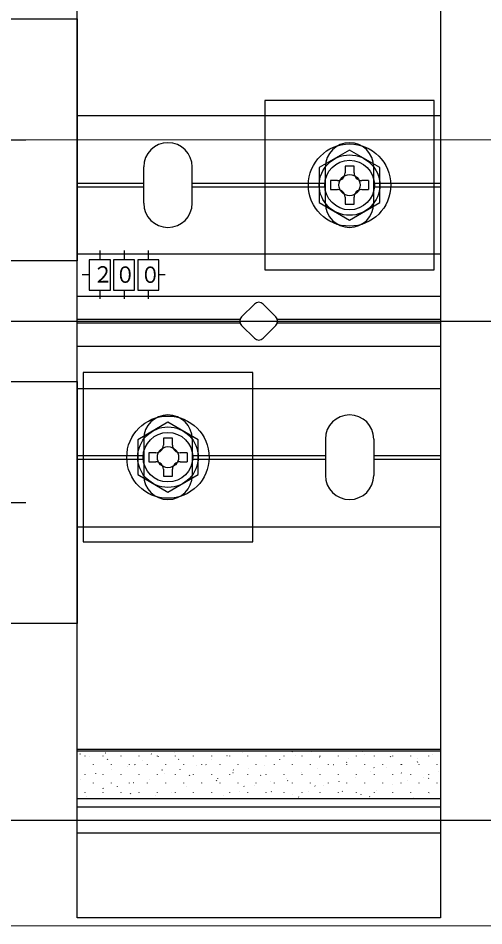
# Model space of a CAD drawing. Units: millimetres, scale not verified. Extents: x -875 to 875, y -1300 to 1292.
# Drawn here: x 291.3 to 368.2, y 306.6 to 456.7 of the extents above; entities that cross this region are included whole.
import ezdxf
from ezdxf.enums import TextEntityAlignment as Align

# ---------------------------------------------------------------- set-up
doc = ezdxf.new("R2010")
doc.units = ezdxf.units.MM
doc.header["$LTSCALE"] = 8
doc.layers.add('0-4_YKK_12', color=2, linetype='Continuous', lineweight=18)
doc.layers.add('0-5_YKK_13', color=4, linetype='Continuous')
doc.layers.add('0-9_YSS_K', color=3, linetype='Continuous')
doc.styles.add('ＭＳ ゴシック', font='')
doc.styles.get('ＭＳ ゴシック').set_extended_font_data('MS Gothic')

msp = doc.modelspace()

# ---------------------------------------------------------------- linework, layer by layer
at = {"layer": '0-4_YKK_12'}
for p, q in [((-133.938, 436.609), (636.062, 436.609)), ((656.062, 306.609), (-153.938, 306.609))]:
    msp.add_line(p, q, dxfattribs=at)
at = {"layer": '0-5_YKK_13'}
for p, q in [((301.062, 440.609), (361.062, 440.609)), ((269.562, 436.609), (292.562, 436.609)), ((312.062, 426.109), (312.062, 432.109)), ((320.062, 426.109), (320.062, 432.109)), ((342.062, 426.109), (342.062, 432.109)), ((346.813, 432.259), (345.313, 432.259)), ((345.313, 432.259), (345.313, 431.109)), ((346.813, 431.109), (346.813, 432.259)), ((350.062, 426.109), (350.062, 432.109)), ((301.062, 429.409), (312.062, 429.409)), ((320.062, 429.409), (342.062, 429.409)), ((344.063, 429.859), (342.913, 429.859)), ((349.213, 429.859), (348.063, 429.859)), ((349.213, 429.859), (349.213, 428.359)), ((350.062, 429.409), (361.062, 429.409)), ((301.062, 428.809), (312.062, 428.809)), ((320.062, 428.809), (342.062, 428.809)), ((348.063, 428.359), (349.213, 428.359)), ((350.062, 428.809), (361.062, 428.809)), ((345.313, 427.109), (345.313, 425.959)), ((346.813, 425.959), (346.813, 427.109)), ((345.313, 425.959), (346.813, 425.959)), ((301.062, 417.759), (361.062, 417.759)), ((304.812, 418.318), (304.812, 416.759)), ((308.812, 418.318), (308.812, 416.759)), ((312.812, 418.318), (312.812, 416.759)), ((303.062, 414.259), (301.892, 414.259)), ((315.597, 414.259), (314.562, 414.259)), ((304.812, 411.759), (304.812, 410.284)), ((308.812, 411.759), (308.812, 410.284)), ((312.812, 411.759), (312.812, 410.284)), ((301.062, 410.759), (361.062, 410.759)), ((328.234, 407.316), (330.355, 409.437)), ((331.77, 409.437), (333.891, 407.316)), ((327.987, 406.909), (301.062, 406.909)), ((361.062, 406.909), (334.138, 406.909)), ((301.062, 406.309), (327.987, 406.309)), ((330.355, 403.78), (328.234, 405.902)), ((333.891, 405.902), (331.77, 403.78)), ((334.138, 406.309), (361.062, 406.309)), ((301.062, 402.459), (361.062, 402.459)), ((301.062, 395.459), (361.062, 395.459)), ((312.062, 387.109), (312.062, 381.109)), ((316.812, 387.259), (315.312, 387.259)), ((315.312, 387.259), (315.312, 386.109)), ((316.812, 386.109), (316.812, 387.259)), ((320.062, 387.109), (320.062, 381.109)), ((342.062, 387.109), (342.062, 381.109)), ((350.062, 387.109), (350.062, 381.109)), ((301.062, 384.409), (312.062, 384.409)), ((314.062, 384.859), (312.912, 384.859)), ((319.212, 384.859), (318.062, 384.859)), ((319.212, 384.859), (319.212, 383.359)), ((320.062, 384.409), (342.062, 384.409)), ((350.062, 384.409), (361.062, 384.409)), ((301.062, 383.809), (312.062, 383.809)), ((318.062, 383.359), (319.212, 383.359)), ((320.062, 383.809), (342.062, 383.809)), ((350.062, 383.809), (361.062, 383.809)), ((315.312, 382.109), (315.312, 380.959)), ((316.812, 380.959), (316.812, 382.109)), ((315.312, 380.959), (316.812, 380.959)), ((269.562, 376.609), (292.562, 376.609)), ((301.062, 372.609), (361.062, 372.609)), ((301.062, 327.59), (301.062, 335.811)), ((301.062, 335.811), (361.062, 335.811)), ((301.062, 335.563), (361.062, 335.563)), ((301.638, 334.958), (301.583, 335.041)), ((305.774, 335.156), (305.771, 335.165)), ((313.368, 334.994), (313.312, 335.077)), ((317.111, 335.233), (317.107, 335.242)), ((328.447, 335.309), (328.444, 335.319)), ((336.623, 335.375), (336.567, 335.458)), ((337.155, 334.787), (337.152, 334.796)), ((339.784, 335.386), (339.781, 335.395)), ((348.352, 335.41), (348.297, 335.494)), ((348.492, 334.864), (348.489, 334.873)), ((351.121, 335.463), (351.117, 335.472)), ((359.829, 334.94), (359.825, 334.95)), ((302.362, 334.666), (302.362, 334.716)), ((303.145, 334.557), (303.142, 334.566)), ((303.737, 333.241), (303.737, 333.291)), ((305.352, 334.666), (305.352, 334.716)), ((306.141, 334.074), (306.086, 334.157)), ((306.727, 333.241), (306.727, 333.291)), ((308.342, 334.666), (308.342, 334.716)), ((309.717, 333.241), (309.717, 333.291)), ((310.644, 333.189), (310.589, 333.273)), ((311.332, 334.666), (311.332, 334.716)), ((311.87, 333.988), (311.866, 333.997)), ((312.707, 333.241), (312.707, 333.291)), ((314.322, 334.666), (314.322, 334.716)), ((314.482, 334.634), (314.479, 334.643)), ((315.697, 333.241), (315.697, 333.291)), ((317.312, 334.666), (317.312, 334.716)), ((317.871, 334.11), (317.816, 334.193)), ((318.687, 333.241), (318.687, 333.291)), ((320.302, 334.666), (320.302, 334.716)), ((321.677, 333.241), (321.677, 333.291)), ((322.374, 333.225), (322.319, 333.309)), ((323.206, 334.064), (323.203, 334.074)), ((323.292, 334.666), (323.292, 334.716)), ((324.667, 333.241), (324.667, 333.291)), ((325.819, 334.71), (325.815, 334.72)), ((326.282, 334.666), (326.282, 334.716)), ((327.657, 333.241), (327.657, 333.291)), ((329.272, 334.666), (329.272, 334.716)), ((330.647, 333.241), (330.647, 333.291)), ((332.262, 334.666), (332.262, 334.716)), ((333.637, 333.241), (333.637, 333.291)), ((334.543, 334.141), (334.54, 334.15)), ((335.252, 334.666), (335.252, 334.716)), ((336.627, 333.241), (336.627, 333.291)), ((338.242, 334.666), (338.242, 334.716)), ((339.617, 333.241), (339.617, 333.291)), ((341.126, 334.49), (341.071, 334.573)), ((341.232, 334.666), (341.232, 334.716)), ((342.607, 333.241), (342.607, 333.291)), ((343.384, 333.242), (343.381, 333.251)), ((344.222, 334.666), (344.222, 334.716)), ((345.629, 333.606), (345.574, 333.689)), ((345.597, 333.241), (345.597, 333.291)), ((345.88, 334.218), (345.876, 334.227)), ((347.212, 334.666), (347.212, 334.716)), ((348.587, 333.241), (348.587, 333.291)), ((350.202, 334.666), (350.202, 334.716)), ((351.577, 333.241), (351.577, 333.291)), ((352.855, 334.526), (352.8, 334.609)), ((353.192, 334.666), (353.192, 334.716)), ((354.567, 333.241), (354.567, 333.291)), ((354.721, 333.318), (354.718, 333.328)), ((356.182, 334.666), (356.182, 334.716)), ((357.216, 334.294), (357.213, 334.304)), ((357.359, 333.642), (357.303, 333.725)), ((357.557, 333.241), (357.557, 333.291)), ((359.172, 334.666), (359.172, 334.716)), ((360.547, 333.241), (360.547, 333.291)), ((304.133, 331.767), (304.13, 331.776)), ((306.745, 332.413), (306.742, 332.422)), ((309.374, 333.012), (309.371, 333.021)), ((315.148, 332.305), (315.092, 332.388)), ((315.47, 331.843), (315.467, 331.853)), ((318.082, 332.489), (318.079, 332.499)), ((320.711, 333.088), (320.708, 333.098)), ((326.807, 331.92), (326.803, 331.93)), ((326.877, 332.341), (326.822, 332.424)), ((329.419, 332.566), (329.415, 332.576)), ((332.048, 333.165), (332.044, 333.174)), ((338.143, 331.997), (338.14, 332.006)), ((340.755, 332.643), (340.752, 332.652)), ((349.48, 332.073), (349.477, 332.083)), ((350.132, 332.721), (350.077, 332.805)), ((352.092, 332.719), (352.089, 332.729)), ((354.635, 331.837), (354.58, 331.92)), ((360.817, 332.15), (360.813, 332.159)), ((301.638, 330.791), (301.635, 330.8)), ((302.362, 331.626), (302.362, 331.676)), ((303.737, 330.201), (303.737, 330.251)), ((305.352, 331.626), (305.352, 331.676)), ((306.727, 330.201), (306.727, 330.251)), ((308.342, 331.626), (308.342, 331.676)), ((309.717, 330.201), (309.717, 330.251)), ((310.346, 330.269), (310.342, 330.278)), ((311.332, 331.626), (311.332, 331.676)), ((312.707, 330.201), (312.707, 330.251)), ((312.975, 330.868), (312.971, 330.877)), ((314.322, 331.626), (314.322, 331.676)), ((315.697, 330.201), (315.697, 330.251)), ((317.312, 331.626), (317.312, 331.676)), ((318.687, 330.201), (318.687, 330.251)), ((319.651, 331.42), (319.596, 331.504)), ((320.302, 331.626), (320.302, 331.676)), ((321.677, 330.201), (321.677, 330.251)), ((321.682, 330.345), (321.679, 330.355)), ((323.292, 331.626), (323.292, 331.676)), ((324.154, 330.536), (324.099, 330.619)), ((324.311, 330.944), (324.308, 330.954)), ((324.667, 330.201), (324.667, 330.251)), ((326.282, 331.626), (326.282, 331.676)), ((327.657, 330.201), (327.657, 330.251)), ((329.272, 331.626), (329.272, 331.676)), ((330.647, 330.201), (330.647, 330.251)), ((331.38, 331.456), (331.325, 331.54)), ((332.262, 331.626), (332.262, 331.676)), ((333.019, 330.422), (333.016, 330.431)), ((333.637, 330.201), (333.637, 330.251)), ((335.252, 331.626), (335.252, 331.676)), ((335.648, 331.021), (335.645, 331.03)), ((335.884, 330.572), (335.828, 330.655)), ((336.627, 330.201), (336.627, 330.251)), ((338.242, 331.626), (338.242, 331.676)), ((339.617, 330.201), (339.617, 330.251)), ((341.232, 331.626), (341.232, 331.676)), ((342.607, 330.201), (342.607, 330.251)), ((344.222, 331.626), (344.222, 331.676)), ((344.356, 330.499), (344.352, 330.508)), ((345.597, 330.201), (345.597, 330.251)), ((346.985, 331.097), (346.981, 331.107)), ((347.212, 331.626), (347.212, 331.676)), ((348.587, 330.201), (348.587, 330.251)), ((350.202, 331.626), (350.202, 331.676)), ((351.577, 330.201), (351.577, 330.251)), ((353.192, 331.626), (353.192, 331.676)), ((354.567, 330.201), (354.567, 330.251)), ((355.692, 330.575), (355.689, 330.585)), ((356.182, 331.626), (356.182, 331.676)), ((357.557, 330.201), (357.557, 330.251)), ((358.321, 331.174), (358.318, 331.184)), ((359.138, 330.952), (359.083, 331.036)), ((359.172, 331.626), (359.172, 331.676)), ((360.547, 330.201), (360.547, 330.251)), ((305.402, 329.271), (305.347, 329.354)), ((307.734, 329.623), (307.73, 329.632)), ((319.07, 329.699), (319.067, 329.709)), ((327.912, 328.8), (327.908, 328.809)), ((328.657, 329.651), (328.602, 329.735)), ((330.407, 329.776), (330.404, 329.785)), ((333.16, 328.767), (333.105, 328.85)), ((339.248, 328.877), (339.245, 328.886)), ((340.387, 329.687), (340.332, 329.771)), ((341.744, 329.853), (341.74, 329.862)), ((344.89, 328.803), (344.835, 328.886)), ((350.585, 328.953), (350.582, 328.963)), ((353.08, 329.929), (353.077, 329.939)), ((302.362, 328.586), (302.362, 328.636)), ((302.609, 328.048), (302.606, 328.057)), ((305.238, 328.647), (305.235, 328.656)), ((305.352, 328.586), (305.352, 328.636)), ((308.342, 328.586), (308.342, 328.636)), ((309.905, 328.387), (309.85, 328.47)), ((311.332, 328.586), (311.332, 328.636)), ((313.946, 328.124), (313.943, 328.134)), ((314.322, 328.586), (314.322, 328.636)), ((316.575, 328.723), (316.572, 328.733)), ((317.312, 328.586), (317.312, 328.636)), ((320.302, 328.586), (320.302, 328.636)), ((323.292, 328.586), (323.292, 328.636)), ((325.283, 328.201), (325.279, 328.211)), ((326.282, 328.586), (326.282, 328.636)), ((329.272, 328.586), (329.272, 328.636)), ((332.262, 328.586), (332.262, 328.636)), ((334.007, 327.632), (334.004, 327.641)), ((335.252, 328.586), (335.252, 328.636)), ((336.619, 328.278), (336.616, 328.287)), ((337.664, 327.883), (337.608, 327.966)), ((338.242, 328.586), (338.242, 328.636)), ((341.232, 328.586), (341.232, 328.636)), ((344.222, 328.586), (344.222, 328.636)), ((345.344, 327.708), (345.34, 327.718)), ((347.212, 328.586), (347.212, 328.636)), ((347.956, 328.354), (347.953, 328.364)), ((349.393, 327.919), (349.338, 328.002)), ((350.202, 328.586), (350.202, 328.636)), ((353.192, 328.586), (353.192, 328.636)), ((356.182, 328.586), (356.182, 328.636)), ((356.68, 327.785), (356.677, 327.794)), ((359.172, 328.586), (359.172, 328.636)), ((359.293, 328.431), (359.289, 328.44)), ((301.062, 326.285), (361.062, 326.285)), ((301.062, 322.009), (361.062, 322.009))]:
    msp.add_line(p, q, dxfattribs=at)
for points in [[(361.062, 505.309), (361.062, 307.909), (301.062, 307.909), (301.062, 505.309)], [(301.062, 456.609), (301.062, 416.609), (261.062, 416.609), (261.062, 456.609)], [(332.062, 443.109), (332.062, 415.109), (360.062, 415.109), (360.062, 443.109)], [(351.063, 431.995), (346.063, 434.882), (341.063, 431.995), (341.063, 426.222), (346.063, 423.335), (351.063, 426.222)], [(303.062, 411.759), (306.562, 411.759), (306.562, 416.759), (303.062, 416.759)], [(307.062, 411.759), (310.562, 411.759), (310.562, 416.759), (307.062, 416.759)], [(311.062, 411.759), (314.562, 411.759), (314.562, 416.759), (311.062, 416.759)], [(302.062, 398.109), (302.062, 370.109), (330.062, 370.109), (330.062, 398.109)], [(301.062, 396.609), (301.062, 356.609), (261.062, 356.609), (261.062, 396.609)], [(321.062, 386.995), (316.062, 389.882), (311.062, 386.995), (311.062, 381.222), (316.062, 378.335), (321.062, 381.222)]]:
    msp.add_lwpolyline(points, close=True, dxfattribs=at)
for points in [[(342.913, 429.859), (342.913, 428.359), (344.063, 428.359)], [(312.912, 384.859), (312.912, 383.359), (314.062, 383.359)], [(361.062, 335.811), (361.062, 327.59), (301.062, 327.59)]]:
    msp.add_lwpolyline(points, dxfattribs=at)
for centre, radius in [((346.063, 429.109), 6.8), ((346.063, 429.109), 5), ((346.063, 429.109), 4.1), ((346.062, 429.109), 1.75), ((316.062, 384.109), 6.8), ((316.062, 384.109), 5), ((316.062, 384.109), 4.1), ((316.062, 384.109), 1.75)]:
    msp.add_circle(centre, radius, dxfattribs=at)
for centre, radius, start, end in [((316.062, 432.109), 4, 0, 180), ((346.062, 432.109), 4, 0, 180), ((344.063, 431.109), 1.25, 270, 0), ((348.063, 431.109), 1.25, 180, 270), ((344.063, 427.109), 1.25, 0, 90), ((348.063, 427.109), 1.25, 90, 180), ((316.062, 426.109), 4, 180, 0), ((346.062, 426.109), 4, 180, 0), ((331.062, 408.73), 1, 45, 135), ((328.941, 406.609), 1, 135, 225), ((333.184, 406.609), 1, 315, 45), ((331.062, 404.487), 1, 225, 315), ((316.062, 387.109), 4, 0, 180), ((346.062, 387.109), 4, 0, 180), ((314.062, 386.109), 1.25, 270, 0), ((318.062, 386.109), 1.25, 180, 270), ((314.062, 382.109), 1.25, 0, 90), ((318.062, 382.109), 1.25, 90, 180), ((316.062, 381.109), 4, 180, 0), ((346.062, 381.109), 4, 180, 0)]:
    msp.add_arc(centre, radius, start, end, dxfattribs=at)
at = {"layer": '0-9_YSS_K'}
for p, q in [((-333.938, 406.609), (786.062, 406.609)), ((-163.938, 324.109), (671.062, 324.109))]:
    msp.add_line(p, q, dxfattribs=at)

# ---------------------------------------------------------------- texts
at = {"layer": '0-5_YKK_13', "style": 'ＭＳ ゴシック', "width": 0.9}
for s, p in [('２', (303.657, 412.177)), ('０', (307.345, 412.137)), ('０', (311.482, 412.118))]:
    msp.add_text(s, height=2.711, dxfattribs=at).set_placement(p, align=Align.BOTTOM_LEFT)

doc.saveas('drawing.dxf')
